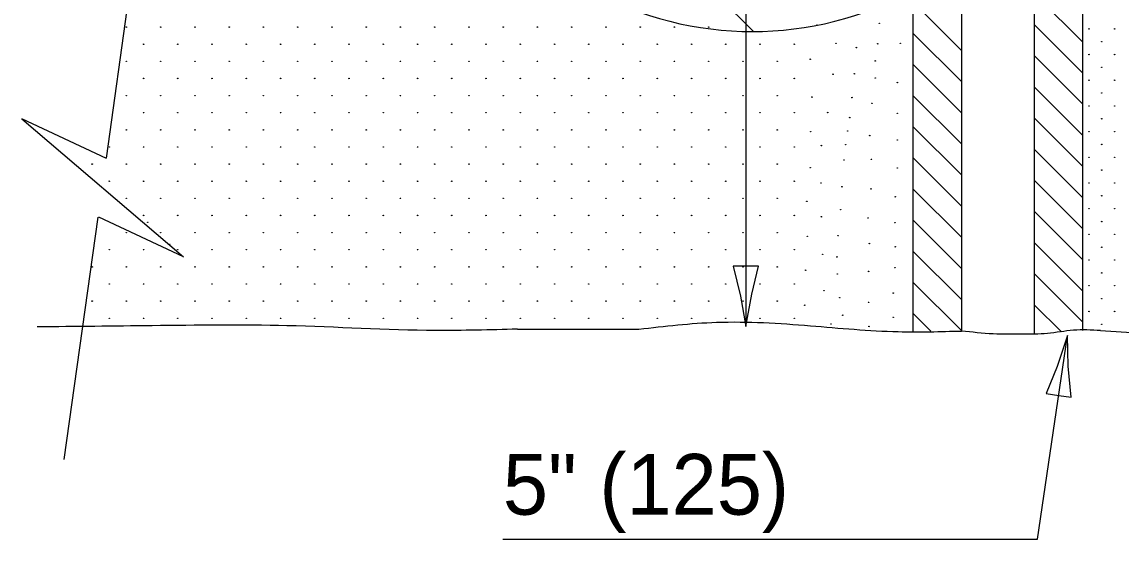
# Model space of a CAD drawing. Extents: x 2261656 to 2262286, y -3123885 to -3123485.
# Drawn here: x 2261686.1 to 2261736.9, y -3123817.2 to -3123793.3 of the extents above; entities that cross this region are included whole.
import ezdxf

# ---------------------------------------------------------------- set-up
doc = ezdxf.new("R2010")
doc.units = 0
for name, color, linetype in [('RD_Pr_Roadway_Dimensions', 7, 'Continuous'), ('RD_Pr_Roadway_Items', 7, 'Continuous'), ('RD_Pr_Roadway_Notes', 7, 'Continuous')]:
    doc.layers.add(name, color=color, linetype=linetype)

msp = doc.modelspace()

# ---------------------------------------------------------------- linework, layer by layer
at = {"layer": 'RD_Pr_Roadway_Dimensions'}
msp.add_line((2261719.515, -3123755.995), (2261719.515, -3123807.369), dxfattribs=at)
msp.add_lwpolyline([(2261720.101, -3123804.571), (2261719.515, -3123804.569), (2261718.93, -3123804.569), (2261719.273, -3123805.97), (2261719.515, -3123807.369), (2261719.787, -3123805.876)], close=True, dxfattribs=at)
at = {"layer": 'RD_Pr_Roadway_Items'}
for p, q in [((2261727.256, -3123807.589), (2261727.256, -3123757.437)), ((2261729.498, -3123807.574), (2261729.498, -3123757.437)), ((2261732.858, -3123807.707), (2261732.858, -3123758.875)), ((2261735.094, -3123807.546), (2261735.094, -3123758.875)), ((2261719.872, -3123793.729), (2261712.363, -3123786.221)), ((2261735.094, -3123794.216), (2261732.858, -3123791.98)), ((2261729.498, -3123794.619), (2261727.256, -3123792.377)), ((2261735.094, -3123795.655), (2261732.858, -3123793.419)), ((2261729.498, -3123796.058), (2261727.256, -3123793.816)), ((2261735.094, -3123797.094), (2261732.858, -3123794.858)), ((2261729.498, -3123797.498), (2261727.256, -3123795.256)), ((2261735.094, -3123798.534), (2261732.858, -3123796.298)), ((2261729.498, -3123798.937), (2261727.256, -3123796.695)), ((2261729.498, -3123800.376), (2261727.256, -3123798.134)), ((2261735.094, -3123799.973), (2261732.858, -3123797.737)), ((2261735.094, -3123801.412), (2261732.858, -3123799.176)), ((2261729.498, -3123801.816), (2261727.256, -3123799.574)), ((2261735.094, -3123802.852), (2261732.858, -3123800.616)), ((2261729.498, -3123803.255), (2261727.256, -3123801.013)), ((2261735.094, -3123804.291), (2261732.858, -3123802.055)), ((2261729.498, -3123804.694), (2261727.256, -3123802.452)), ((2261735.094, -3123805.73), (2261732.858, -3123803.494)), ((2261729.498, -3123806.134), (2261727.256, -3123803.892)), ((2261735.094, -3123807.17), (2261732.858, -3123804.934)), ((2261729.498, -3123807.573), (2261727.256, -3123805.331)), ((2261728.068, -3123807.583), (2261727.256, -3123806.77)), ((2261734.102, -3123807.617), (2261732.858, -3123806.373)), ((2261708.954, -3123807.487), (2261714.571, -3123807.487))]:
    msp.add_line(p, q, dxfattribs=at)
for centre, radius in [((2261690.879, -3123793.524), 0.0112), ((2261692.463, -3123793.524), 0.0112), ((2261694.046, -3123793.524), 0.0112), ((2261695.63, -3123793.524), 0.0112), ((2261697.213, -3123793.524), 0.0112), ((2261698.797, -3123793.524), 0.0112), ((2261700.381, -3123793.524), 0.0112), ((2261701.964, -3123793.524), 0.0112), ((2261703.548, -3123793.524), 0.0112), ((2261705.131, -3123793.524), 0.0112), ((2261706.715, -3123793.524), 0.0112), ((2261708.298, -3123793.524), 0.0112), ((2261709.882, -3123793.524), 0.0112), ((2261711.465, -3123793.524), 0.0112), ((2261713.049, -3123793.524), 0.0112), ((2261714.632, -3123793.524), 0.0112), ((2261716.216, -3123793.524), 0.0112), ((2261717.799, -3123793.524), 0.0112), ((2261722.799, -3123793.426), 0.0112), ((2261725.691, -3123793.349), 0.0112), ((2261735.379, -3123793.605), 0.0112), ((2261736.566, -3123793.605), 0.0112), ((2261691.671, -3123794.316), 0.0112), ((2261693.255, -3123794.316), 0.0112), ((2261694.838, -3123794.316), 0.0112), ((2261696.422, -3123794.316), 0.0112), ((2261698.005, -3123794.316), 0.0112), ((2261699.589, -3123794.316), 0.0112), ((2261701.172, -3123794.316), 0.0112), ((2261702.756, -3123794.316), 0.0112), ((2261704.339, -3123794.316), 0.0112), ((2261705.923, -3123794.316), 0.0112), ((2261707.506, -3123794.316), 0.0112), ((2261709.09, -3123794.316), 0.0112), ((2261710.674, -3123794.316), 0.0112), ((2261712.257, -3123794.316), 0.0112), ((2261713.841, -3123794.316), 0.0112), ((2261715.424, -3123794.316), 0.0112), ((2261717.008, -3123794.316), 0.0112), ((2261718.591, -3123794.316), 0.0112), ((2261720.175, -3123794.316), 0.0112), ((2261721.758, -3123794.316), 0.0112), ((2261723.685, -3123794.275), 0.0112), ((2261724.63, -3123794.468), 0.0112), ((2261725.614, -3123794.294), 0.0112), ((2261726.655, -3123794.275), 0.0112), ((2261735.972, -3123794.199), 0.0112), ((2261690.879, -3123795.107), 0.0112), ((2261692.463, -3123795.107), 0.0112), ((2261694.046, -3123795.107), 0.0112), ((2261695.63, -3123795.107), 0.0112), ((2261697.213, -3123795.107), 0.0112), ((2261698.797, -3123795.107), 0.0112), ((2261700.381, -3123795.107), 0.0112), ((2261701.964, -3123795.107), 0.0112), ((2261703.548, -3123795.107), 0.0112), ((2261705.131, -3123795.107), 0.0112), ((2261706.715, -3123795.107), 0.0112), ((2261708.298, -3123795.107), 0.0112), ((2261709.882, -3123795.107), 0.0112), ((2261711.465, -3123795.107), 0.0112), ((2261713.049, -3123795.107), 0.0112), ((2261714.632, -3123795.107), 0.0112), ((2261716.216, -3123795.107), 0.0112), ((2261717.799, -3123795.107), 0.0112), ((2261719.383, -3123795.107), 0.0112), ((2261720.967, -3123795.107), 0.0112), ((2261722.491, -3123795.007), 0.0112), ((2261725.498, -3123795.085), 0.0112), ((2261735.379, -3123794.792), 0.0112), ((2261736.566, -3123794.792), 0.0112), ((2261735.972, -3123795.386), 0.0112), ((2261691.671, -3123795.899), 0.0112), ((2261693.255, -3123795.899), 0.0112), ((2261694.838, -3123795.899), 0.0112), ((2261696.422, -3123795.899), 0.0112), ((2261698.005, -3123795.899), 0.0112), ((2261699.589, -3123795.899), 0.0112), ((2261701.172, -3123795.899), 0.0112), ((2261702.756, -3123795.899), 0.0112), ((2261704.339, -3123795.899), 0.0112), ((2261705.923, -3123795.899), 0.0112), ((2261707.506, -3123795.899), 0.0112), ((2261709.09, -3123795.899), 0.0112), ((2261710.674, -3123795.899), 0.0112), ((2261712.257, -3123795.899), 0.0112), ((2261713.841, -3123795.899), 0.0112), ((2261715.424, -3123795.899), 0.0112), ((2261717.008, -3123795.899), 0.0112), ((2261718.591, -3123795.899), 0.0112), ((2261720.175, -3123795.899), 0.0112), ((2261721.758, -3123795.899), 0.0112), ((2261723.551, -3123795.702), 0.0112), ((2261724.534, -3123795.683), 0.0112), ((2261725.498, -3123795.875), 0.0112), ((2261726.521, -3123796.087), 0.0112), ((2261735.379, -3123795.98), 0.0112), ((2261736.566, -3123795.98), 0.0112), ((2261735.972, -3123796.574), 0.0112), ((2261690.879, -3123796.691), 0.0112), ((2261692.463, -3123796.691), 0.0112), ((2261694.046, -3123796.691), 0.0112), ((2261695.63, -3123796.691), 0.0112), ((2261697.213, -3123796.691), 0.0112), ((2261698.797, -3123796.691), 0.0112), ((2261700.381, -3123796.691), 0.0112), ((2261701.964, -3123796.691), 0.0112), ((2261703.548, -3123796.691), 0.0112), ((2261705.131, -3123796.691), 0.0112), ((2261706.715, -3123796.691), 0.0112), ((2261708.298, -3123796.691), 0.0112), ((2261709.882, -3123796.691), 0.0112), ((2261711.465, -3123796.691), 0.0112), ((2261713.049, -3123796.691), 0.0112), ((2261714.632, -3123796.691), 0.0112), ((2261716.216, -3123796.691), 0.0112), ((2261717.799, -3123796.691), 0.0112), ((2261719.383, -3123796.691), 0.0112), ((2261720.967, -3123796.691), 0.0112), ((2261722.568, -3123796.762), 0.0112), ((2261724.419, -3123796.781), 0.0112), ((2261725.344, -3123797.051), 0.0112), ((2261735.379, -3123797.168), 0.0112), ((2261736.566, -3123797.168), 0.0112), ((2261691.671, -3123797.483), 0.0112), ((2261693.255, -3123797.483), 0.0112), ((2261694.838, -3123797.483), 0.0112), ((2261696.422, -3123797.483), 0.0112), ((2261698.005, -3123797.483), 0.0112), ((2261699.589, -3123797.483), 0.0112), ((2261701.172, -3123797.483), 0.0112), ((2261702.756, -3123797.483), 0.0112), ((2261704.339, -3123797.483), 0.0112), ((2261705.923, -3123797.483), 0.0112), ((2261707.506, -3123797.483), 0.0112), ((2261709.09, -3123797.483), 0.0112), ((2261710.674, -3123797.483), 0.0112), ((2261712.257, -3123797.483), 0.0112), ((2261713.841, -3123797.483), 0.0112), ((2261715.424, -3123797.483), 0.0112), ((2261717.008, -3123797.483), 0.0112), ((2261718.591, -3123797.483), 0.0112), ((2261720.175, -3123797.483), 0.0112), ((2261721.758, -3123797.483), 0.0112), ((2261723.3, -3123797.475), 0.0112), ((2261726.521, -3123797.513), 0.0112), ((2261724.321, -3123797.706), 0.0112), ((2261735.972, -3123797.762), 0.0112), ((2261690.879, -3123798.275), 0.0112), ((2261692.463, -3123798.275), 0.0112), ((2261694.046, -3123798.275), 0.0112), ((2261695.63, -3123798.275), 0.0112), ((2261697.213, -3123798.275), 0.0112), ((2261698.797, -3123798.275), 0.0112), ((2261700.381, -3123798.275), 0.0112), ((2261701.964, -3123798.275), 0.0112), ((2261703.548, -3123798.275), 0.0112), ((2261705.131, -3123798.275), 0.0112), ((2261706.715, -3123798.275), 0.0112), ((2261708.298, -3123798.275), 0.0112), ((2261709.882, -3123798.275), 0.0112), ((2261711.465, -3123798.275), 0.0112), ((2261713.049, -3123798.275), 0.0112), ((2261714.632, -3123798.275), 0.0112), ((2261716.216, -3123798.275), 0.0112), ((2261717.799, -3123798.275), 0.0112), ((2261719.383, -3123798.275), 0.0112), ((2261720.967, -3123798.275), 0.0112), ((2261722.51, -3123798.362), 0.0112), ((2261724.225, -3123798.323), 0.0112), ((2261725.247, -3123798.536), 0.0112), ((2261735.379, -3123798.355), 0.0112), ((2261736.566, -3123798.355), 0.0112), ((2261690.087, -3123799.066), 0.0112), ((2261691.671, -3123799.066), 0.0112), ((2261693.255, -3123799.066), 0.0112), ((2261694.838, -3123799.066), 0.0112), ((2261696.422, -3123799.066), 0.0112), ((2261698.005, -3123799.066), 0.0112), ((2261699.589, -3123799.066), 0.0112), ((2261701.172, -3123799.066), 0.0112), ((2261702.756, -3123799.066), 0.0112), ((2261704.339, -3123799.066), 0.0112), ((2261705.923, -3123799.066), 0.0112), ((2261707.506, -3123799.066), 0.0112), ((2261709.09, -3123799.066), 0.0112), ((2261710.674, -3123799.066), 0.0112), ((2261712.257, -3123799.066), 0.0112), ((2261713.841, -3123799.066), 0.0112), ((2261715.424, -3123799.066), 0.0112), ((2261717.008, -3123799.066), 0.0112), ((2261718.591, -3123799.066), 0.0112), ((2261720.175, -3123799.066), 0.0112), ((2261721.758, -3123799.066), 0.0112), ((2261723.011, -3123798.998), 0.0112), ((2261724.129, -3123798.959), 0.0112), ((2261726.521, -3123798.747), 0.0112), ((2261735.972, -3123798.949), 0.0112), ((2261724.052, -3123799.672), 0.0112), ((2261725.325, -3123799.634), 0.0112), ((2261735.379, -3123799.543), 0.0112), ((2261736.566, -3123799.543), 0.0112), ((2261689.296, -3123799.858), 0.0112), ((2261690.879, -3123799.858), 0.0112), ((2261692.463, -3123799.858), 0.0112), ((2261694.046, -3123799.858), 0.0112), ((2261695.63, -3123799.858), 0.0112), ((2261697.213, -3123799.858), 0.0112), ((2261698.797, -3123799.858), 0.0112), ((2261700.381, -3123799.858), 0.0112), ((2261701.964, -3123799.858), 0.0112), ((2261703.548, -3123799.858), 0.0112), ((2261705.131, -3123799.858), 0.0112), ((2261706.715, -3123799.858), 0.0112), ((2261708.298, -3123799.858), 0.0112), ((2261709.882, -3123799.858), 0.0112), ((2261711.465, -3123799.858), 0.0112), ((2261713.049, -3123799.858), 0.0112), ((2261714.632, -3123799.858), 0.0112), ((2261716.216, -3123799.858), 0.0112), ((2261717.799, -3123799.858), 0.0112), ((2261719.383, -3123799.858), 0.0112), ((2261720.967, -3123799.858), 0.0112), ((2261722.491, -3123800.019), 0.0112), ((2261726.521, -3123800.038), 0.0112), ((2261735.972, -3123800.137), 0.0112), ((2261690.087, -3123800.65), 0.0112), ((2261691.671, -3123800.65), 0.0112), ((2261693.255, -3123800.65), 0.0112), ((2261694.838, -3123800.65), 0.0112), ((2261696.422, -3123800.65), 0.0112), ((2261698.005, -3123800.65), 0.0112), ((2261699.589, -3123800.65), 0.0112), ((2261701.172, -3123800.65), 0.0112), ((2261702.756, -3123800.65), 0.0112), ((2261704.339, -3123800.65), 0.0112), ((2261705.923, -3123800.65), 0.0112), ((2261707.506, -3123800.65), 0.0112), ((2261709.09, -3123800.65), 0.0112), ((2261710.674, -3123800.65), 0.0112), ((2261712.257, -3123800.65), 0.0112), ((2261713.841, -3123800.65), 0.0112), ((2261715.424, -3123800.65), 0.0112), ((2261717.008, -3123800.65), 0.0112), ((2261718.591, -3123800.65), 0.0112), ((2261720.175, -3123800.65), 0.0112), ((2261721.758, -3123800.65), 0.0112), ((2261722.991, -3123800.733), 0.0112), ((2261735.379, -3123800.731), 0.0112), ((2261736.566, -3123800.731), 0.0112), ((2261723.955, -3123800.906), 0.0112), ((2261725.304, -3123801.003), 0.0112), ((2261690.879, -3123801.442), 0.0112), ((2261692.463, -3123801.442), 0.0112), ((2261694.046, -3123801.442), 0.0112), ((2261695.63, -3123801.442), 0.0112), ((2261697.213, -3123801.442), 0.0112), ((2261698.797, -3123801.442), 0.0112), ((2261700.381, -3123801.442), 0.0112), ((2261701.964, -3123801.442), 0.0112), ((2261703.548, -3123801.442), 0.0112), ((2261705.131, -3123801.442), 0.0112), ((2261706.715, -3123801.442), 0.0112), ((2261708.298, -3123801.442), 0.0112), ((2261709.882, -3123801.442), 0.0112), ((2261711.465, -3123801.442), 0.0112), ((2261713.049, -3123801.442), 0.0112), ((2261714.632, -3123801.442), 0.0112), ((2261716.216, -3123801.442), 0.0112), ((2261717.799, -3123801.442), 0.0112), ((2261719.383, -3123801.442), 0.0112), ((2261720.967, -3123801.442), 0.0112), ((2261722.336, -3123801.581), 0.0112), ((2261726.424, -3123801.369), 0.0112), ((2261735.972, -3123801.324), 0.0112), ((2261691.671, -3123802.233), 0.0112), ((2261693.255, -3123802.233), 0.0112), ((2261694.838, -3123802.233), 0.0112), ((2261696.422, -3123802.233), 0.0112), ((2261698.005, -3123802.233), 0.0112), ((2261699.589, -3123802.233), 0.0112), ((2261701.172, -3123802.233), 0.0112), ((2261702.756, -3123802.233), 0.0112), ((2261704.339, -3123802.233), 0.0112), ((2261705.923, -3123802.233), 0.0112), ((2261707.506, -3123802.233), 0.0112), ((2261709.09, -3123802.233), 0.0112), ((2261710.674, -3123802.233), 0.0112), ((2261712.257, -3123802.233), 0.0112), ((2261713.841, -3123802.233), 0.0112), ((2261715.424, -3123802.233), 0.0112), ((2261717.008, -3123802.233), 0.0112), ((2261718.591, -3123802.233), 0.0112), ((2261720.175, -3123802.233), 0.0112), ((2261721.758, -3123802.233), 0.0112), ((2261723.898, -3123801.967), 0.0112), ((2261735.379, -3123801.918), 0.0112), ((2261736.566, -3123801.918), 0.0112), ((2261691.868, -3123802.547), 0.0096), ((2261723.011, -3123802.295), 0.0112), ((2261725.17, -3123802.353), 0.0112), ((2261726.405, -3123802.565), 0.0112), ((2261735.972, -3123802.512), 0.0112), ((2261690.879, -3123803.025), 0.0112), ((2261692.463, -3123803.025), 0.0112), ((2261694.046, -3123803.025), 0.0112), ((2261695.63, -3123803.025), 0.0112), ((2261697.213, -3123803.025), 0.0112), ((2261698.797, -3123803.025), 0.0112), ((2261700.381, -3123803.025), 0.0112), ((2261701.964, -3123803.025), 0.0112), ((2261703.548, -3123803.025), 0.0112), ((2261705.131, -3123803.025), 0.0112), ((2261706.715, -3123803.025), 0.0112), ((2261708.298, -3123803.025), 0.0112), ((2261709.882, -3123803.025), 0.0112), ((2261711.465, -3123803.025), 0.0112), ((2261713.049, -3123803.025), 0.0112), ((2261714.632, -3123803.025), 0.0112), ((2261716.216, -3123803.025), 0.0112), ((2261717.799, -3123803.025), 0.0112), ((2261719.383, -3123803.025), 0.0112), ((2261720.967, -3123803.025), 0.0112), ((2261722.355, -3123803.201), 0.0112), ((2261723.782, -3123803.162), 0.0112), ((2261735.379, -3123803.106), 0.0112), ((2261736.566, -3123803.106), 0.0112), ((2261692.886, -3123803.564), 0.0096), ((2261725.228, -3123803.529), 0.0112), ((2261726.424, -3123803.682), 0.0112), ((2261735.972, -3123803.7), 0.0112), ((2261690.087, -3123803.817), 0.0112), ((2261691.671, -3123803.817), 0.0112), ((2261693.255, -3123803.817), 0.0112), ((2261694.838, -3123803.817), 0.0112), ((2261696.422, -3123803.817), 0.0112), ((2261698.005, -3123803.817), 0.0112), ((2261699.589, -3123803.817), 0.0112), ((2261701.172, -3123803.817), 0.0112), ((2261702.756, -3123803.817), 0.0112), ((2261704.339, -3123803.817), 0.0112), ((2261705.923, -3123803.817), 0.0112), ((2261707.506, -3123803.817), 0.0112), ((2261709.09, -3123803.817), 0.0112), ((2261710.674, -3123803.817), 0.0112), ((2261712.257, -3123803.817), 0.0112), ((2261713.841, -3123803.817), 0.0112), ((2261715.424, -3123803.817), 0.0112), ((2261717.008, -3123803.817), 0.0112), ((2261718.591, -3123803.817), 0.0112), ((2261720.175, -3123803.817), 0.0112), ((2261721.758, -3123803.817), 0.0112), ((2261723.068, -3123804.029), 0.0112), ((2261723.725, -3123804.146), 0.0112), ((2261735.379, -3123804.294), 0.0112), ((2261736.566, -3123804.294), 0.0112), ((2261689.296, -3123804.609), 0.0112), ((2261690.879, -3123804.609), 0.0112), ((2261692.463, -3123804.609), 0.0112), ((2261694.046, -3123804.609), 0.0112), ((2261695.63, -3123804.609), 0.0112), ((2261697.213, -3123804.609), 0.0112), ((2261698.797, -3123804.609), 0.0112), ((2261700.381, -3123804.609), 0.0112), ((2261701.964, -3123804.609), 0.0112), ((2261703.548, -3123804.609), 0.0112), ((2261705.131, -3123804.609), 0.0112), ((2261706.715, -3123804.609), 0.0112), ((2261708.298, -3123804.609), 0.0112), ((2261709.882, -3123804.609), 0.0112), ((2261711.465, -3123804.609), 0.0112), ((2261713.049, -3123804.609), 0.0112), ((2261714.632, -3123804.609), 0.0112), ((2261716.216, -3123804.609), 0.0112), ((2261717.799, -3123804.609), 0.0112), ((2261719.383, -3123804.609), 0.0112), ((2261720.967, -3123804.609), 0.0112), ((2261722.278, -3123804.763), 0.0112), ((2261726.405, -3123804.646), 0.0112), ((2261723.744, -3123804.936), 0.0112), ((2261725.189, -3123804.82), 0.0112), ((2261735.972, -3123804.887), 0.0112), ((2261690.087, -3123805.4), 0.0112), ((2261691.671, -3123805.4), 0.0112), ((2261693.255, -3123805.4), 0.0112), ((2261694.838, -3123805.4), 0.0112), ((2261696.422, -3123805.4), 0.0112), ((2261698.005, -3123805.4), 0.0112), ((2261699.589, -3123805.4), 0.0112), ((2261701.172, -3123805.4), 0.0112), ((2261702.756, -3123805.4), 0.0112), ((2261704.339, -3123805.4), 0.0112), ((2261705.923, -3123805.4), 0.0112), ((2261707.506, -3123805.4), 0.0112), ((2261709.09, -3123805.4), 0.0112), ((2261710.674, -3123805.4), 0.0112), ((2261712.257, -3123805.4), 0.0112), ((2261713.841, -3123805.4), 0.0112), ((2261715.424, -3123805.4), 0.0112), ((2261717.008, -3123805.4), 0.0112), ((2261718.591, -3123805.4), 0.0112), ((2261720.175, -3123805.4), 0.0112), ((2261721.758, -3123805.4), 0.0112), ((2261723.127, -3123805.707), 0.0112), ((2261726.328, -3123805.822), 0.0112), ((2261735.379, -3123805.481), 0.0112), ((2261736.566, -3123805.481), 0.0112), ((2261689.296, -3123806.192), 0.0112), ((2261690.879, -3123806.192), 0.0112), ((2261692.463, -3123806.192), 0.0112), ((2261694.046, -3123806.192), 0.0112), ((2261695.63, -3123806.192), 0.0112), ((2261697.213, -3123806.192), 0.0112), ((2261698.797, -3123806.192), 0.0112), ((2261700.381, -3123806.192), 0.0112), ((2261701.964, -3123806.192), 0.0112), ((2261703.548, -3123806.192), 0.0112), ((2261705.131, -3123806.192), 0.0112), ((2261706.715, -3123806.192), 0.0112), ((2261708.298, -3123806.192), 0.0112), ((2261709.882, -3123806.192), 0.0112), ((2261711.465, -3123806.192), 0.0112), ((2261713.049, -3123806.192), 0.0112), ((2261714.632, -3123806.192), 0.0112), ((2261716.216, -3123806.192), 0.0112), ((2261717.799, -3123806.192), 0.0112), ((2261719.383, -3123806.192), 0.0112), ((2261720.967, -3123806.192), 0.0112), ((2261723.859, -3123806.035), 0.0112), ((2261725.189, -3123806.246), 0.0112), ((2261735.972, -3123806.075), 0.0112), ((2261722.24, -3123806.382), 0.0112), ((2261723.994, -3123806.844), 0.0112), ((2261735.379, -3123806.669), 0.0112), ((2261736.566, -3123806.669), 0.0112), ((2261690.087, -3123806.984), 0.0112), ((2261691.671, -3123806.984), 0.0112), ((2261693.255, -3123806.984), 0.0112), ((2261694.838, -3123806.984), 0.0112), ((2261696.422, -3123806.984), 0.0112), ((2261698.005, -3123806.984), 0.0112), ((2261699.589, -3123806.984), 0.0112), ((2261701.172, -3123806.984), 0.0112), ((2261702.756, -3123806.984), 0.0112), ((2261704.339, -3123806.984), 0.0112), ((2261705.923, -3123806.984), 0.0112), ((2261707.506, -3123806.984), 0.0112), ((2261709.09, -3123806.984), 0.0112), ((2261710.674, -3123806.984), 0.0112), ((2261712.257, -3123806.984), 0.0112), ((2261713.841, -3123806.984), 0.0112), ((2261715.424, -3123806.984), 0.0112), ((2261717.008, -3123806.984), 0.0112), ((2261718.591, -3123806.984), 0.0112), ((2261720.175, -3123806.984), 0.0112), ((2261721.758, -3123806.984), 0.0112), ((2261723.455, -3123807.249), 0.0112), ((2261726.328, -3123806.94), 0.0112), ((2261735.972, -3123807.263), 0.0112), ((2261725.208, -3123807.365), 0.0112)]:
    msp.add_circle(centre, radius, dxfattribs=at)
msp.add_arc((2261719.811, -3123778.18), 15.55, 241.3869, 298.6131, dxfattribs=at)
for points in [[(2261708.954, -3123807.487), (2261705.176, -3123807.55), (2261698.3, -3123807.33), (2261692.069, -3123807.33), (2261686.757, -3123807.385)], [(2261714.571, -3123807.487), (2261718.164, -3123807.17), (2261722.498, -3123807.33), (2261726.559, -3123807.604), (2261729.483, -3123807.574)], [(2261735.91, -3123807.558), (2261734.663, -3123807.538), (2261733.456, -3123807.691), (2261732.278, -3123807.718), (2261730.948, -3123807.707), (2261729.483, -3123807.574)], [(2261735.91, -3123807.558), (2261739.748, -3123807.746), (2261744.608, -3123807.821), (2261749.389, -3123807.746), (2261752.751, -3123807.558)]]:
    msp.add_spline(points, degree=3, dxfattribs=at)
at = {"layer": 'RD_Pr_Roadway_Notes'}
for p, q in [((2261693.769, -3123772.287), (2261689.939, -3123799.586)), ((2261689.963, -3123799.591), (2261686.051, -3123797.764)), ((2261686.051, -3123797.764), (2261693.513, -3123804.144)), ((2261689.555, -3123802.31), (2261687.987, -3123813.51)), ((2261693.513, -3123804.144), (2261689.602, -3123802.318)), ((2261733.002, -3123817.191), (2261734.389, -3123807.781)), ((2261708.282, -3123817.191), (2261733.002, -3123817.191))]:
    msp.add_line(p, q, dxfattribs=at)
msp.add_lwpolyline([(2261733.401, -3123810.464), (2261733.98, -3123810.551), (2261734.56, -3123810.637), (2261734.424, -3123809.201), (2261734.389, -3123807.781), (2261733.902, -3123809.219)], close=True, dxfattribs=at)

# ---------------------------------------------------------------- texts
msp.add_text('5" (125)', height=2.808, dxfattribs=at).set_placement((2261708.282, -3123816.066))

doc.saveas('drawing.dxf')
